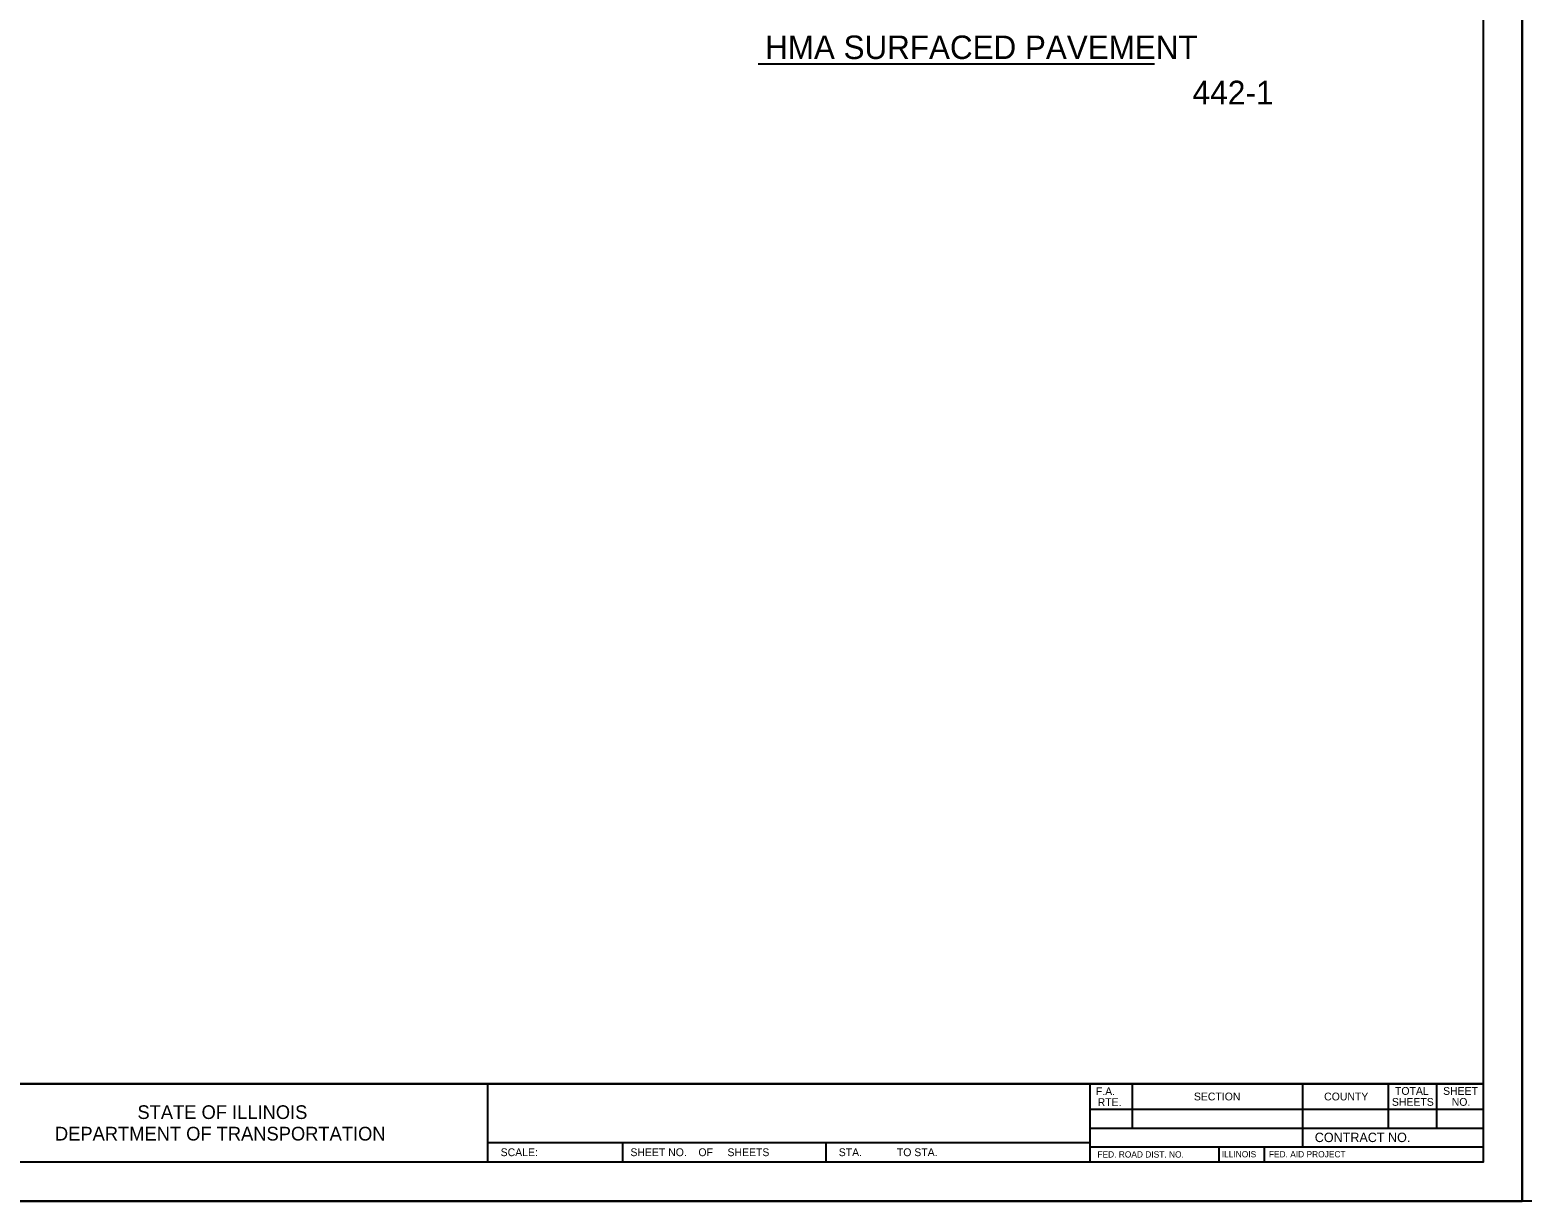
# Model space of a CAD drawing. Extents: x 1875357 to 1890680, y 2257528 to 2269761.
# Drawn here: x 1884604 to 1885557, y 2257796 to 2258545 of the extents above; entities that cross this region are included whole.
import ezdxf

# ---------------------------------------------------------------- set-up
doc = ezdxf.new("R2010")
doc.units = 0
for name, color, linetype in [('Level 1', 7, 'Continuous'), ('Level 24', 7, 'Continuous'), ('ROW_PR_Notes', 7, 'Continuous'), ('Sheets_50 Reference Boundary', 7, 'Continuous'), ('Sheets_General Details', 7, 'Continuous'), ('Sheets_Printer Plotting Border', 7, 'Continuous')]:
    doc.layers.add(name, color=color, linetype=linetype)

msp = doc.modelspace()

# ---------------------------------------------------------------- linework, layer by layer
at = {"layer": 'Level 24'}
msp.add_line((1885069.16, 2258523.07), (1885322.47, 2258523.07), dxfattribs=at)
at = {"layer": 'Sheets_50 Reference Boundary'}
msp.add_lwpolyline([(1883957.4, 2258871.38), (1885532.4, 2258871.38), (1885532.4, 2257871.39), (1883957.4, 2257871.39)], close=True, dxfattribs=at)
at = {"layer": 'Sheets_General Details'}
for p, q in [((1885557.4, 2257796.39), (1885557.4, 2258896.39)), ((1885557.4, 2258896.39), (1885557.4, 2257796.39)), ((1883957.4, 2257871.39), (1885532.4, 2257871.39)), ((1884896.12, 2257871.39), (1884896.12, 2257821.39)), ((1885281.12, 2257871.39), (1885281.12, 2257821.39)), ((1885308.12, 2257871.39), (1885308.12, 2257843.13)), ((1885417.12, 2257871.39), (1885417.12, 2257831.13)), ((1885471.73, 2257871.39), (1885471.73, 2257843.13)), ((1885502.77, 2257871.39), (1885502.77, 2257843.13)), ((1885281.12, 2257855.13), (1885532.4, 2257855.13)), ((1885281.12, 2257843.13), (1885532.4, 2257843.13)), ((1884896.12, 2257833.89), (1885281.12, 2257833.89)), ((1884982.4, 2257833.89), (1884982.4, 2257821.39)), ((1885112.4, 2257833.89), (1885112.4, 2257821.39)), ((1885281.12, 2257831.13), (1885532.4, 2257831.13)), ((1885363.48, 2257831.13), (1885363.48, 2257821.39)), ((1885392.48, 2257831.13), (1885392.48, 2257821.39)), ((1885557.4, 2257796.39), (1883857.4, 2257796.39)), ((1887257.4, 2257796.39), (1885557.4, 2257796.39))]:
    msp.add_line(p, q, dxfattribs=at)
msp.add_lwpolyline([(1883957.4, 2258871.39), (1885532.4, 2258871.39), (1885532.4, 2257821.39), (1883957.4, 2257821.39)], close=True, dxfattribs=at)
at = {"layer": 'Sheets_Printer Plotting Border'}
msp.add_lwpolyline([(1883857.4, 2257796.39), (1885557.4, 2257796.39), (1885557.4, 2258896.39), (1883857.4, 2258896.39)], close=True, dxfattribs=at)

# ---------------------------------------------------------------- texts
at = {"layer": 'Level 1'}
msp.add_text('442-1', height=15.18, dxfattribs=at).set_placement((1885346.69, 2258497.18))
at = {"layer": 'ROW_PR_Notes'}
msp.add_text('HMA SURFACED PAVEMENT', height=15, dxfattribs=at).set_placement((1885073.6, 2258526.23))
at = {"layer": 'Sheets_General Details'}
for s, height, p in [('F.A. ', 5, (1885284.98, 2257864.14)), ('RTE.', 5, (1885286.13, 2257857.14)), ('SECTION', 4.999, (1885347.63, 2257860.76)), ('COUNTY', 4.999, (1885430.85, 2257860.76)), ('SHEETS', 4.999, (1885474.18, 2257857.32)), ('TOTAL', 4.999, (1885476.15, 2257864.32)), ('SHEET', 4.999, (1885506.88, 2257864.32)), ('NO.', 4.999, (1885512.39, 2257857.32)), ('STATE OF ILLINOIS', 8.7501, (1884672.47, 2257848.89)), ('DEPARTMENT OF TRANSPORTATION', 8.7501, (1884619.73, 2257835.14)), ('CONTRACT NO.      ', 6, (1885424.89, 2257834.13)), ('SCALE:          ', 5, (1884904.58, 2257825.14)), ('SHEET NO.    OF     SHEETS', 5, (1884987.5, 2257825.14)), ('STA.            TO STA.            ', 5, (1885120.65, 2257825.14)), ('FED. ROAD DIST. NO.  ', 4, (1885285.95, 2257824.26)), ('ILLINOIS', 4, (1885365.44, 2257824.36)), ('FED. AID PROJECT', 4, (1885395.52, 2257824.36))]:
    msp.add_text(s, height=height, dxfattribs=at).set_placement(p)

doc.saveas('drawing.dxf')
